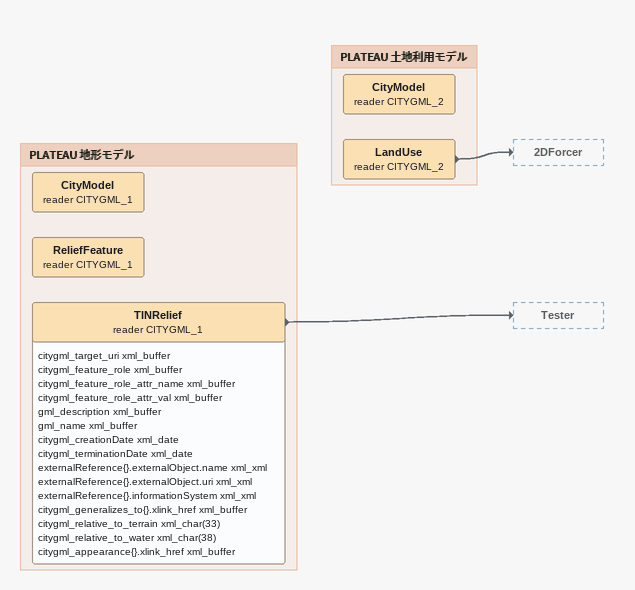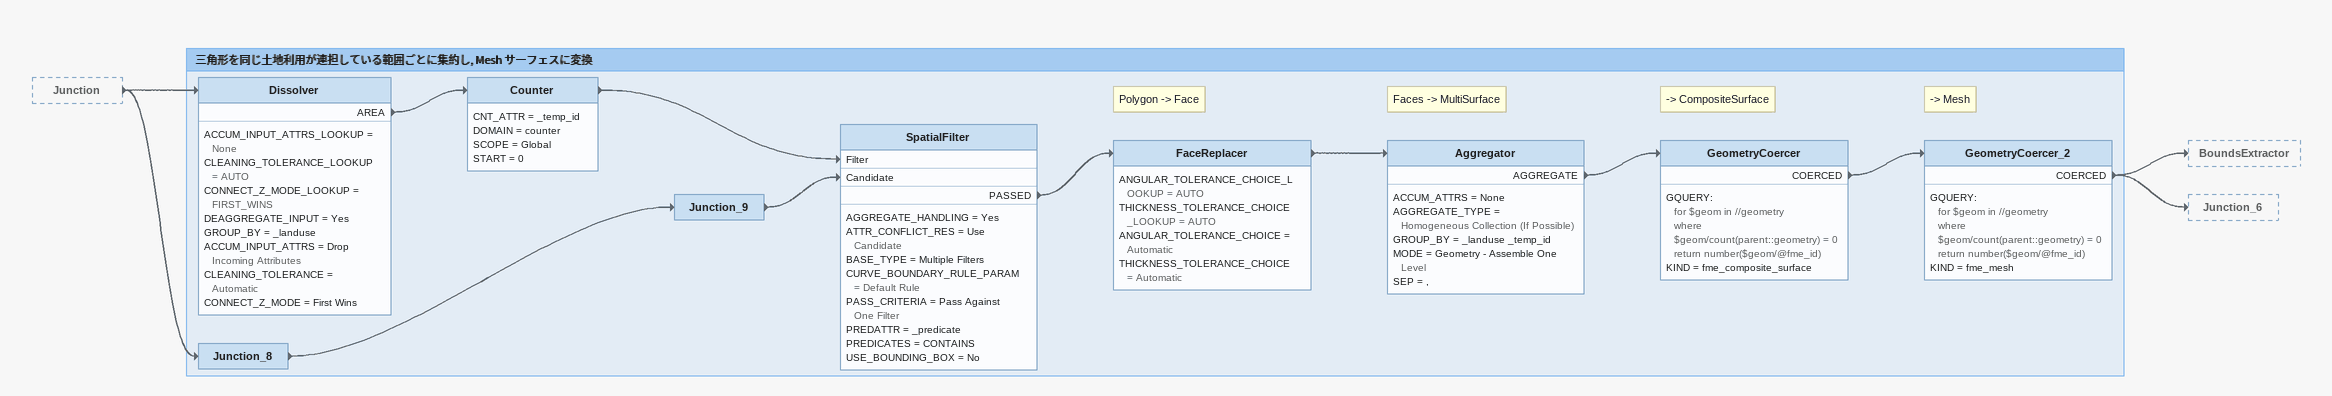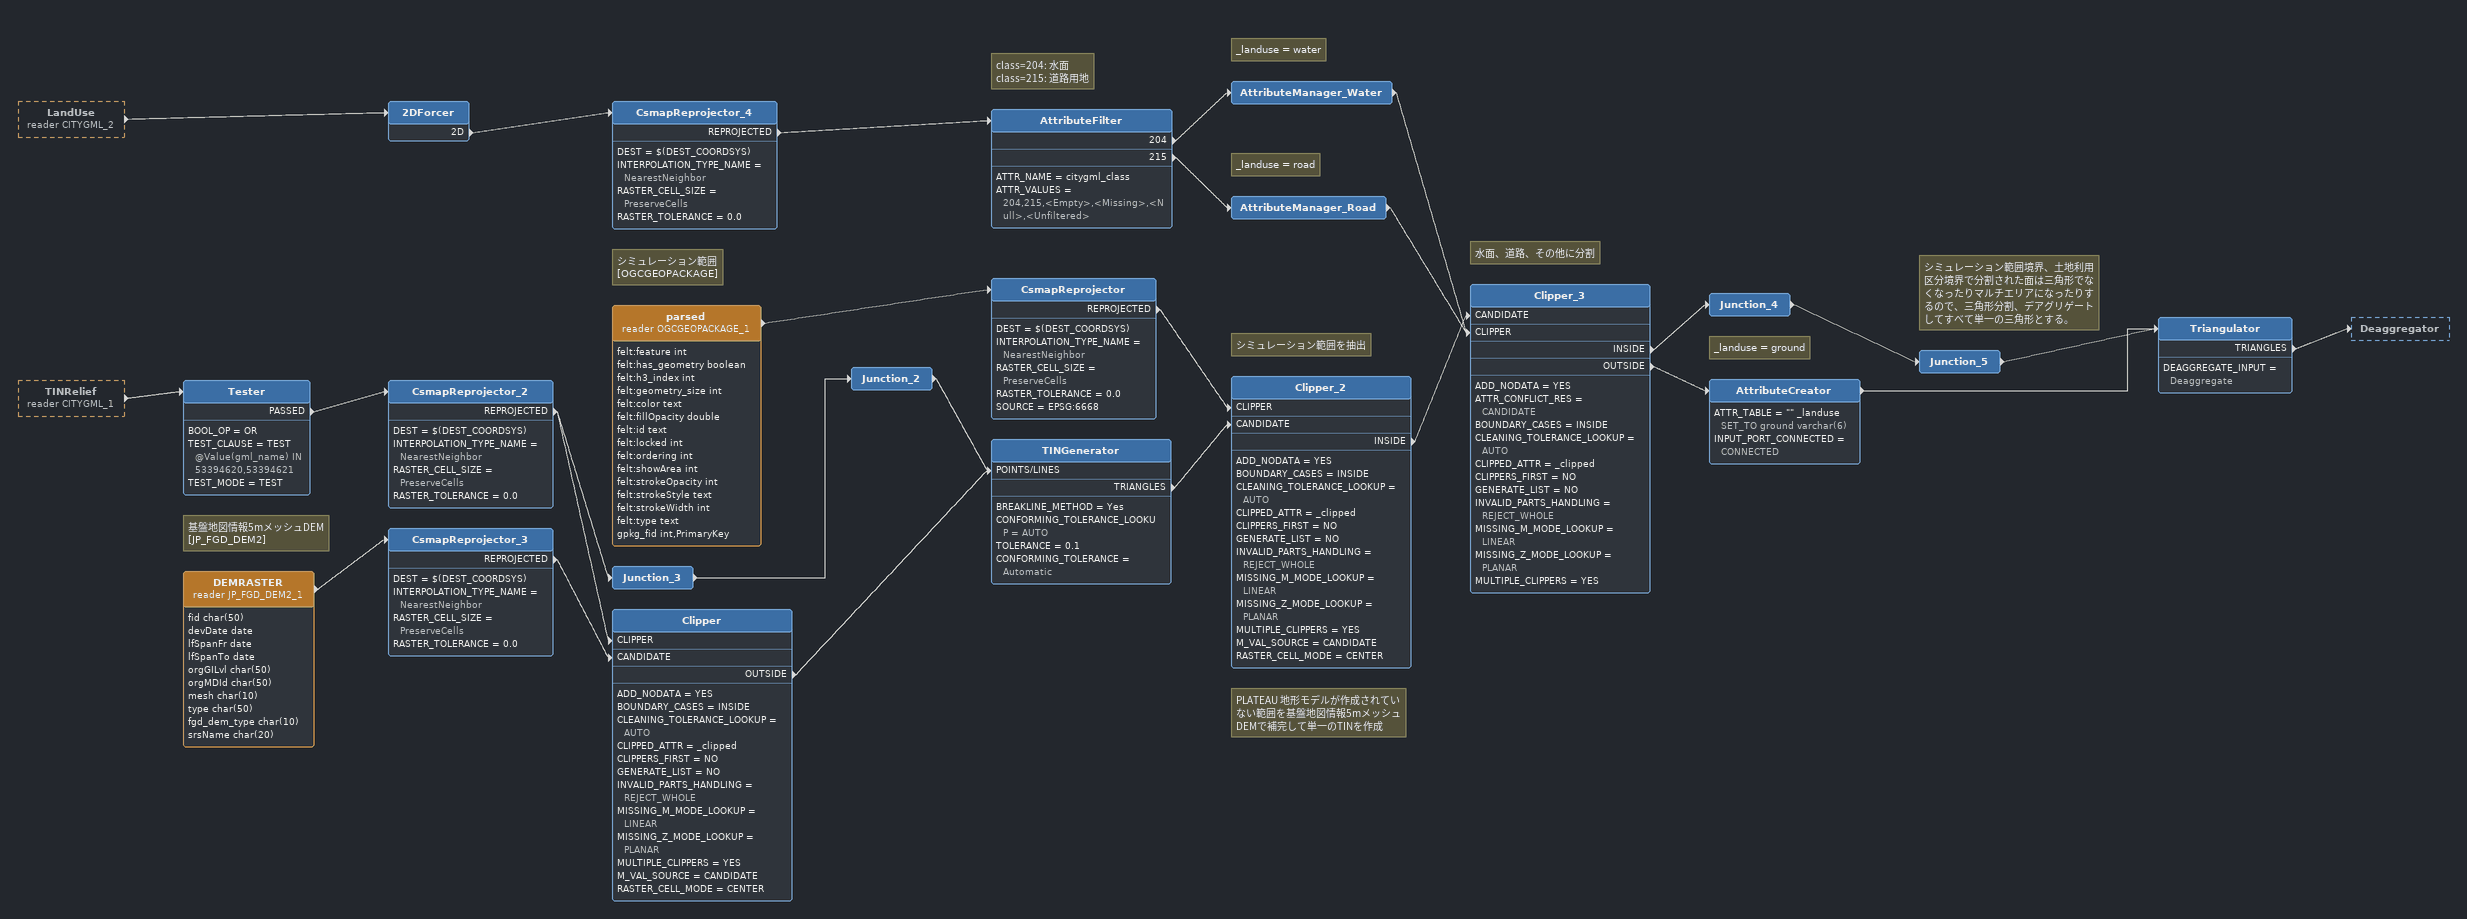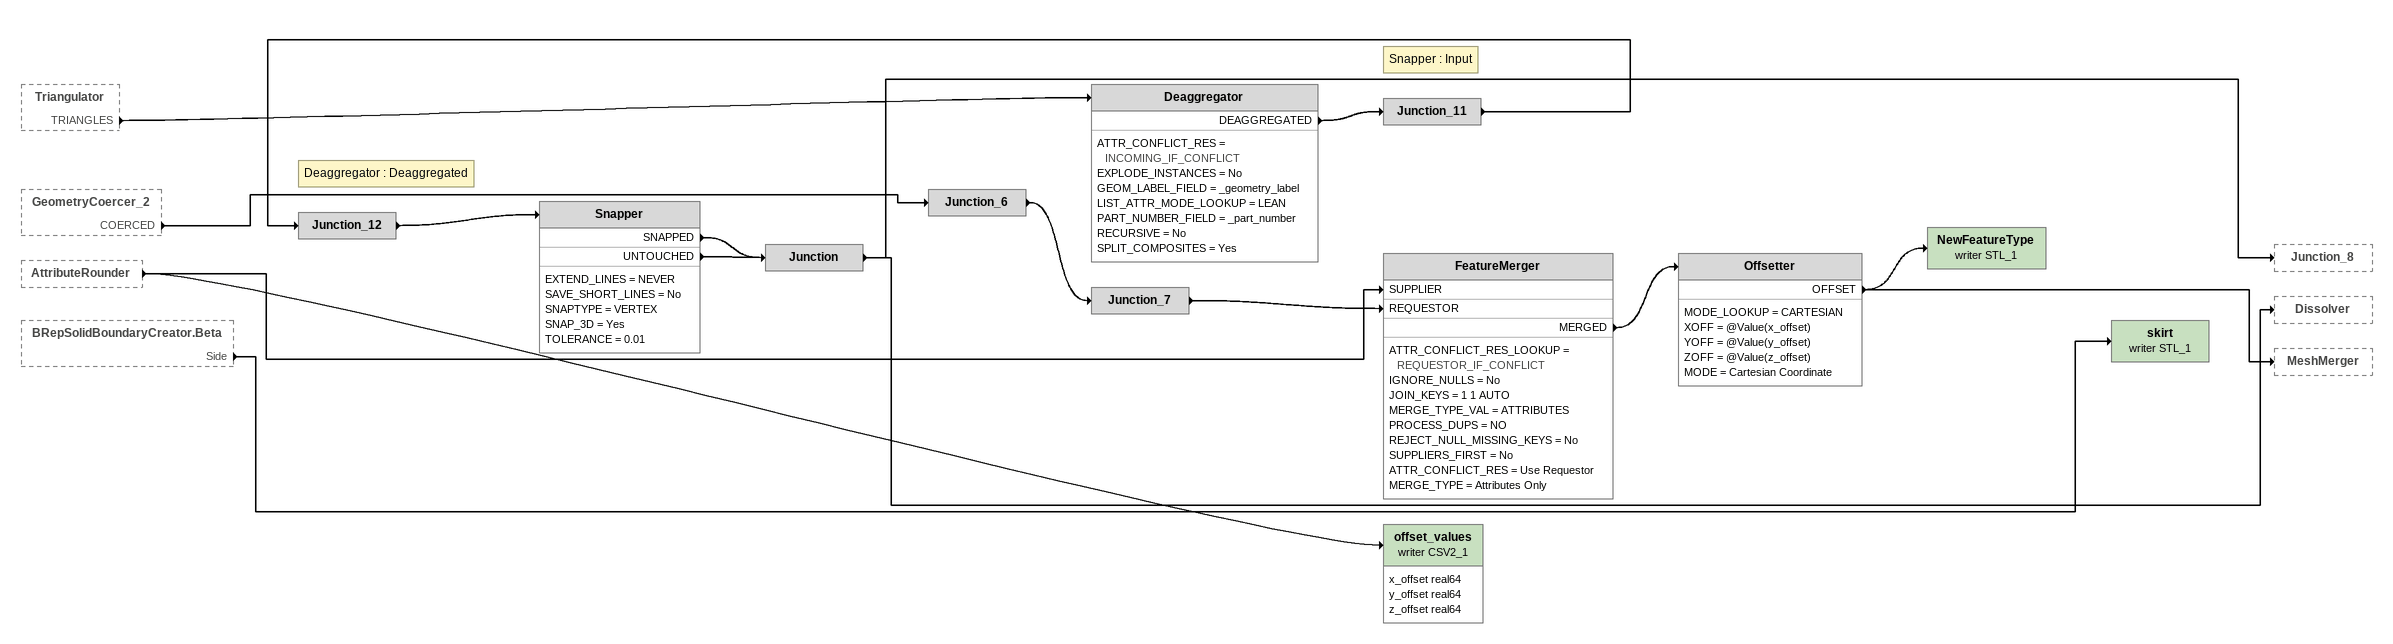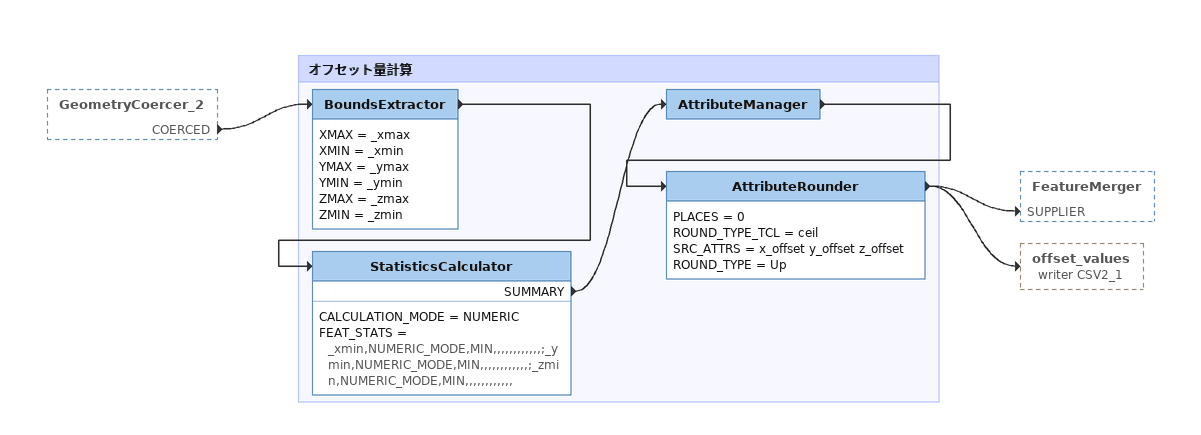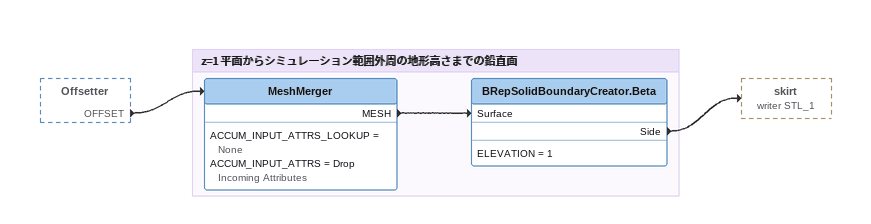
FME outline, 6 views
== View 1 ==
Bookmark: PLATEAU 地形モデル
CityModel (reader CITYGML_1)
ReliefFeature (reader CITYGML_1)
TINRelief (reader CITYGML_1)
    attributes: citygml_target_uri xml_buffer, citygml_feature_role xml_buffer, citygml_feature_role_attr_name xml_buffer, citygml_feature_role_attr_val xml_buffer, gml_description xml_buffer, gml_name xml_buffer, citygml_creationDate xml_date, citygml_terminationDate xml_date, externalReference{}.externalObject.name xml_xml, externalReference{}.externalObject.uri xml_xml, externalReference{}.informationSystem xml_xml, citygml_generalizes_to{}.xlink_href xml_buffer, citygml_relative_to_terrain xml_char(33), citygml_relative_to_water xml_char(38), citygml_appearance{}.xlink_href xml_buffer
    -> Tester

Bookmark: PLATEAU 土地利用モデル
CityModel (reader CITYGML_2)
LandUse (reader CITYGML_2)
    -> 2DForcer

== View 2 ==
Junction [outside]
    -> Junction_8
    -> Dissolver

Bookmark: 三角形を同じ土地利用が連担している範囲ごとに集約し, Mesh サーフェスに変換
Dissolver
    ACCUM_INPUT_ATTRS_LOOKUP = None
    CLEANING_TOLERANCE_LOOKUP = AUTO
    CONNECT_Z_MODE_LOOKUP = FIRST_WINS
    DEAGGREGATE_INPUT = Yes
    GROUP_BY = _landuse
    ACCUM_INPUT_ATTRS = Drop Incoming Attributes
    CLEANING_TOLERANCE = Automatic
    CONNECT_Z_MODE = First Wins
    AREA -> Counter
Counter
    CNT_ATTR = _temp_id
    DOMAIN = counter
    SCOPE = Global
    START = 0
    -> SpatialFilter [Filter]
Junction_8
    -> Junction_9
Junction_9
    -> SpatialFilter [Candidate]
SpatialFilter
    AGGREGATE_HANDLING = Yes
    ATTR_CONFLICT_RES = Use Candidate
    BASE_TYPE = Multiple Filters
    CURVE_BOUNDARY_RULE_PARAM = Default Rule
    PASS_CRITERIA = Pass Against One Filter
    PREDATTR = _predicate
    PREDICATES = CONTAINS
    USE_BOUNDING_BOX = No
    PASSED -> FaceReplacer
Note: Polygon -> Face
FaceReplacer
    ANGULAR_TOLERANCE_CHOICE_LOOKUP = AUTO
    THICKNESS_TOLERANCE_CHOICE_LOOKUP = AUTO
    ANGULAR_TOLERANCE_CHOICE = Automatic
    THICKNESS_TOLERANCE_CHOICE = Automatic
    -> Aggregator
Note: Faces -> MultiSurface
Aggregator
    ACCUM_ATTRS = None
    AGGREGATE_TYPE = Homogeneous Collection (If Possible)
    GROUP_BY = _landuse _temp_id
    MODE = Geometry - Assemble One Level
    SEP = ,
    AGGREGATE -> GeometryCoercer
Note: -> CompositeSurface
GeometryCoercer
    GQUERY:
      for $geom in //geometry
      where $geom/count(parent::geometry) = 0
      return number($geom/@fme_id)
    KIND = fme_composite_surface
    COERCED -> GeometryCoercer_2
Note: -> Mesh
GeometryCoercer_2
    GQUERY:
      for $geom in //geometry
      where $geom/count(parent::geometry) = 0
      return number($geom/@fme_id)
    KIND = fme_mesh
    COERCED -> BoundsExtractor
    COERCED -> Junction_6

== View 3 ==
LandUse (reader CITYGML_2) [outside]
    -> 2DForcer
TINRelief (reader CITYGML_1) [outside]
    -> Tester
Tester
    BOOL_OP = OR
    TEST_CLAUSE = TEST @Value(gml_name) IN 53394620,53394621
    TEST_MODE = TEST
    PASSED -> CsmapReprojector_2
CsmapReprojector_2
    DEST = $(DEST_COORDSYS)
    INTERPOLATION_TYPE_NAME = NearestNeighbor
    RASTER_CELL_SIZE = PreserveCells
    RASTER_TOLERANCE = 0.0
    REPROJECTED -> Junction_3
    REPROJECTED -> Clipper [CLIPPER]
Junction_3
    -> Junction_2
Junction_2
    -> TINGenerator [POINTS/LINES]
Note: 基盤地図情報5mメッシュDEM / [JP_FGD_DEM2]
DEMRASTER (reader JP_FGD_DEM2_1)
    attributes: fid char(50), devDate date, lfSpanFr date, lfSpanTo date, orgGILvl char(50), orgMDId char(50), mesh char(10), type char(50), fgd_dem_type char(10), srsName char(20)
    -> CsmapReprojector_3
CsmapReprojector_3
    DEST = $(DEST_COORDSYS)
    INTERPOLATION_TYPE_NAME = NearestNeighbor
    RASTER_CELL_SIZE = PreserveCells
    RASTER_TOLERANCE = 0.0
    REPROJECTED -> Clipper [CANDIDATE]
Clipper
    ADD_NODATA = YES
    BOUNDARY_CASES = INSIDE
    CLEANING_TOLERANCE_LOOKUP = AUTO
    CLIPPED_ATTR = _clipped
    CLIPPERS_FIRST = NO
    GENERATE_LIST = NO
    INVALID_PARTS_HANDLING = REJECT_WHOLE
    MISSING_M_MODE_LOOKUP = LINEAR
    MISSING_Z_MODE_LOOKUP = PLANAR
    MULTIPLE_CLIPPERS = YES
    M_VAL_SOURCE = CANDIDATE
    RASTER_CELL_MODE = CENTER
    OUTSIDE -> TINGenerator [POINTS/LINES]
Note: PLATEAU 地形モデルが作成されていない範囲を基盤地図情報5mメッシュDEMで補完して単一のTINを作成
TINGenerator
    BREAKLINE_METHOD = Yes
    CONFORMING_TOLERANCE_LOOKUP = AUTO
    TOLERANCE = 0.1
    CONFORMING_TOLERANCE = Automatic
    TRIANGLES -> Clipper_2 [CANDIDATE]
2DForcer
    2D -> CsmapReprojector_4
CsmapReprojector_4
    DEST = $(DEST_COORDSYS)
    INTERPOLATION_TYPE_NAME = NearestNeighbor
    RASTER_CELL_SIZE = PreserveCells
    RASTER_TOLERANCE = 0.0
    REPROJECTED -> AttributeFilter
Note: class=204: 水面 / class=215: 道路用地
AttributeFilter
    ATTR_NAME = citygml_class
    ATTR_VALUES = 204,215,<Empty>,<Missing>,<Null>,<Unfiltered>
    204 -> AttributeManager_Water
    215 -> AttributeManager_Road
Note: _landuse = water
AttributeManager_Water
    -> Clipper_3 [CLIPPER]
Note: _landuse = road
AttributeManager_Road
    -> Clipper_3 [CLIPPER]
Note: シミュレーション範囲 / [OGCGEOPACKAGE]
parsed (reader OGCGEOPACKAGE_1)
    attributes: felt:feature int, felt:has_geometry boolean, felt:h3_index int, felt:geometry_size int, felt:color text, felt:fillOpacity double, felt:id text, felt:locked int, felt:ordering int, felt:showArea int, felt:strokeOpacity int, felt:strokeStyle text, felt:strokeWidth int, felt:type text, gpkg_fid int,PrimaryKey
    -> CsmapReprojector
CsmapReprojector
    DEST = $(DEST_COORDSYS)
    INTERPOLATION_TYPE_NAME = NearestNeighbor
    RASTER_CELL_SIZE = PreserveCells
    RASTER_TOLERANCE = 0.0
    SOURCE = EPSG:6668
    REPROJECTED -> Clipper_2 [CLIPPER]
Note: シミュレーション範囲を抽出
Clipper_2
    ADD_NODATA = YES
    BOUNDARY_CASES = INSIDE
    CLEANING_TOLERANCE_LOOKUP = AUTO
    CLIPPED_ATTR = _clipped
    CLIPPERS_FIRST = NO
    GENERATE_LIST = NO
    INVALID_PARTS_HANDLING = REJECT_WHOLE
    MISSING_M_MODE_LOOKUP = LINEAR
    MISSING_Z_MODE_LOOKUP = PLANAR
    MULTIPLE_CLIPPERS = YES
    M_VAL_SOURCE = CANDIDATE
    RASTER_CELL_MODE = CENTER
    INSIDE -> Clipper_3 [CANDIDATE]
Note: 水面、道路、その他に分割
Clipper_3
    ADD_NODATA = YES
    ATTR_CONFLICT_RES = CANDIDATE
    BOUNDARY_CASES = INSIDE
    CLEANING_TOLERANCE_LOOKUP = AUTO
    CLIPPED_ATTR = _clipped
    CLIPPERS_FIRST = NO
    GENERATE_LIST = NO
    INVALID_PARTS_HANDLING = REJECT_WHOLE
    MISSING_M_MODE_LOOKUP = LINEAR
    MISSING_Z_MODE_LOOKUP = PLANAR
    MULTIPLE_CLIPPERS = YES
    INSIDE -> Junction_4
    OUTSIDE -> AttributeCreator
Junction_4
    -> Junction_5
Junction_5
    -> Triangulator
Note: _landuse = ground
AttributeCreator
    ATTR_TABLE = "" _landuse SET_TO ground varchar(6)
    INPUT_PORT_CONNECTED = CONNECTED
    -> Triangulator
Note: シミュレーション範囲境界、土地利用区分境界で分割された面は三角形でなくなったりマルチエリアになったりするので、三角形分割、デアグリゲートしてすべて単一の三角形とする。
Triangulator
    DEAGGREGATE_INPUT = Deaggregate
    TRIANGLES -> Deaggregator

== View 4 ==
Triangulator [outside]
    TRIANGLES -> Deaggregator
GeometryCoercer_2 [outside]
    COERCED -> Junction_6
AttributeRounder [outside]
    -> FeatureMerger [SUPPLIER]
    -> offset_values (writer CSV2_1)
BRepSolidBoundaryCreator.Beta [outside]
    Side -> skirt (writer STL_1)
Deaggregator
    ATTR_CONFLICT_RES = INCOMING_IF_CONFLICT
    EXPLODE_INSTANCES = No
    GEOM_LABEL_FIELD = _geometry_label
    LIST_ATTR_MODE_LOOKUP = LEAN
    PART_NUMBER_FIELD = _part_number
    RECURSIVE = No
    SPLIT_COMPOSITES = Yes
    DEAGGREGATED -> Junction_11
Note: Snapper : Input
Junction_11
    -> Junction_12
Note: Deaggregator : Deaggregated
Junction_12
    -> Snapper
Snapper
    EXTEND_LINES = NEVER
    SAVE_SHORT_LINES = No
    SNAPTYPE = VERTEX
    SNAP_3D = Yes
    TOLERANCE = 0.01
    SNAPPED -> Junction
    UNTOUCHED -> Junction
Junction
    -> Junction_8
    -> Dissolver
Junction_6
    -> Junction_7
Junction_7
    -> FeatureMerger [REQUESTOR]
FeatureMerger
    ATTR_CONFLICT_RES_LOOKUP = REQUESTOR_IF_CONFLICT
    IGNORE_NULLS = No
    JOIN_KEYS = 1 1 AUTO
    MERGE_TYPE_VAL = ATTRIBUTES
    PROCESS_DUPS = NO
    REJECT_NULL_MISSING_KEYS = No
    SUPPLIERS_FIRST = No
    ATTR_CONFLICT_RES = Use Requestor
    MERGE_TYPE = Attributes Only
    MERGED -> Offsetter
Offsetter
    MODE_LOOKUP = CARTESIAN
    XOFF = @Value(x_offset)
    YOFF = @Value(y_offset)
    ZOFF = @Value(z_offset)
    MODE = Cartesian Coordinate
    OFFSET -> MeshMerger
    OFFSET -> NewFeatureType (writer STL_1)
NewFeatureType (writer STL_1)
skirt (writer STL_1)
offset_values (writer CSV2_1)
    attributes: x_offset real64, y_offset real64, z_offset real64

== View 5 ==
GeometryCoercer_2 [outside]
    COERCED -> BoundsExtractor

Bookmark: オフセット量計算
BoundsExtractor
    XMAX = _xmax
    XMIN = _xmin
    YMAX = _ymax
    YMIN = _ymin
    ZMAX = _zmax
    ZMIN = _zmin
    -> StatisticsCalculator
StatisticsCalculator
    CALCULATION_MODE = NUMERIC
    FEAT_STATS = _xmin,NUMERIC_MODE,MIN,,,,,,,,,,,,;_ymin,NUMERIC_MODE,MIN,,,,,,,,,,,,;_zmin,NUMERIC_MODE,MIN,,,,,,,,,,,,
    SUMMARY -> AttributeManager
AttributeManager
    -> AttributeRounder
AttributeRounder
    PLACES = 0
    ROUND_TYPE_TCL = ceil
    SRC_ATTRS = x_offset y_offset z_offset
    ROUND_TYPE = Up
    -> FeatureMerger [SUPPLIER]
    -> offset_values (writer CSV2_1)

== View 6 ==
Offsetter [outside]
    OFFSET -> MeshMerger

Bookmark: z=1 平面からシミュレーション範囲外周の地形高さまでの鉛直面
MeshMerger
    ACCUM_INPUT_ATTRS_LOOKUP = None
    ACCUM_INPUT_ATTRS = Drop Incoming Attributes
    MESH -> BRepSolidBoundaryCreator.Beta [Surface]
BRepSolidBoundaryCreator.Beta
    ELEVATION = 1
    Side -> skirt (writer STL_1)
